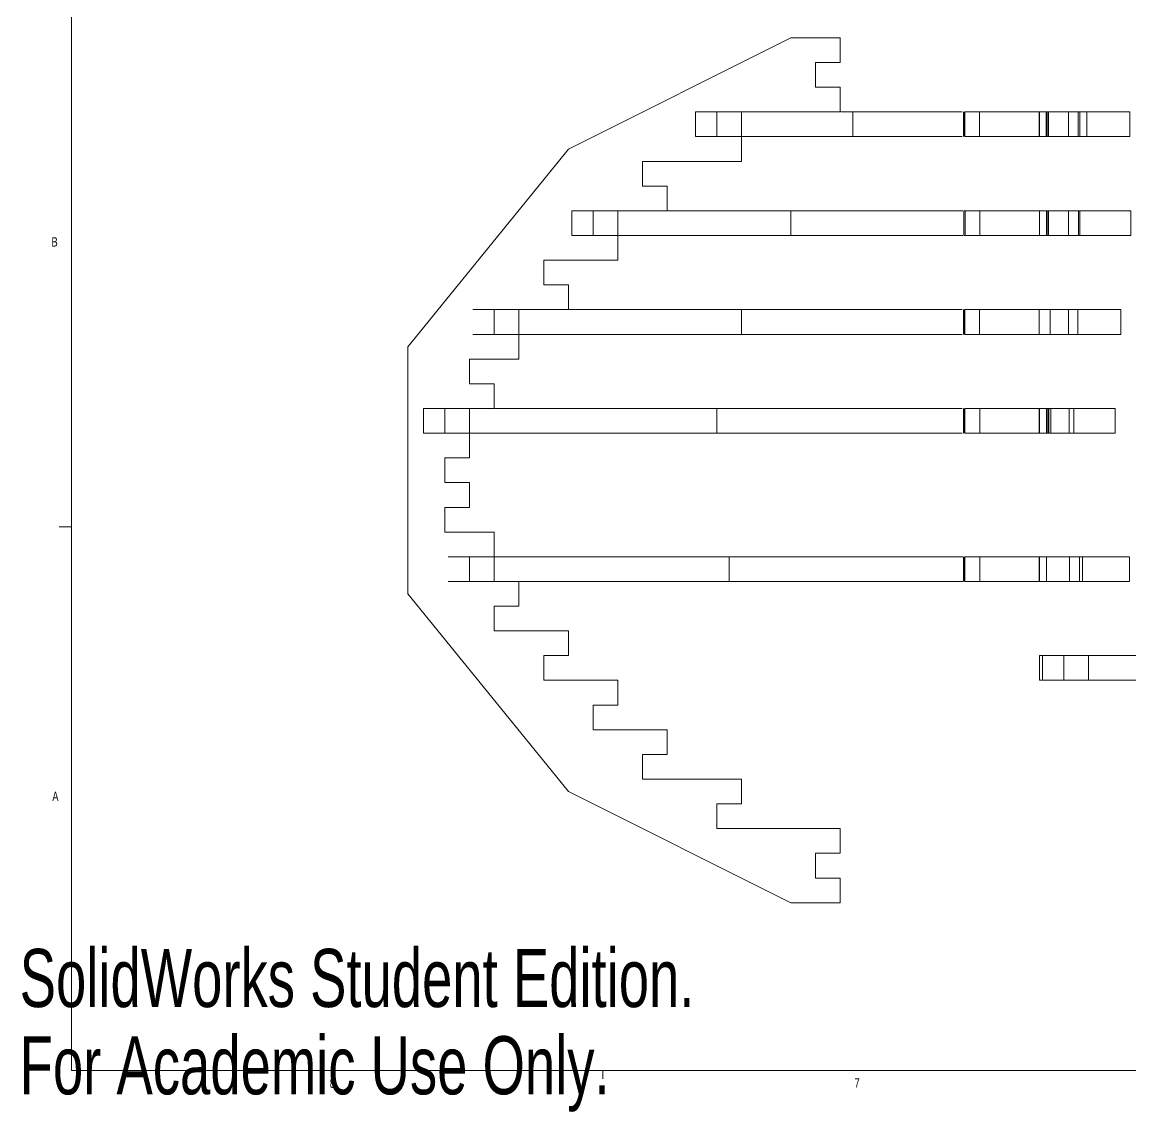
# Model space of a CAD drawing. Header units: inches. Extents: x 0 to 44.3, y 0 to 33.7.
# Drawn here: x 0.03 to 11.24, y -0.01 to 11.02 of the extents above; entities that cross this region are included whole.
import ezdxf

# ---------------------------------------------------------------- set-up
doc = ezdxf.new("R2010")
doc.units = ezdxf.units.IN
doc.header["$MEASUREMENT"] = 0
doc.styles.add('SLDTEXTSTYLE0', font='TXT', dxfattribs={"width": 0.75})
doc.styles.add('SLDTEXTSTYLE4', font='TXT', dxfattribs={"width": 0.7})

msp = doc.modelspace()

# ---------------------------------------------------------------- linework, layer by layer
at = {"color": 7, "linetype": 'Continuous', "lineweight": 0}
for p, q in [((0.523, 33.411), (0.523, 0.411)), ((0.523, 5.911), (0.398, 5.911)), ((43.523, 0.411), (0.523, 0.411)), ((5.898, 0.411), (5.898, 0.326))]:
    msp.add_line(p, q, dxfattribs=at)
at = {"color": 7, "linetype": 'Continuous', "lineweight": 15}
for p, q in [((7.8, 10.858), (5.55, 9.733)), ((8.3, 10.858), (7.8, 10.858)), ((8.3, 10.608), (8.3, 10.858)), ((8.05, 10.608), (8.3, 10.608)), ((8.05, 10.358), (8.05, 10.608)), ((8.3, 10.358), (8.05, 10.358)), ((8.3, 10.108), (8.3, 10.358)), ((6.834, 10.108), (6.834, 9.858)), ((7.05, 10.108), (7.05, 9.858)), ((7.05, 10.108), (8.3, 10.108)), ((7.3, 10.108), (7.3, 9.858)), ((8.306, 10.108), (8.425, 10.108)), ((8.425, 10.108), (8.425, 9.858)), ((9.546, 10.108), (9.546, 9.858)), ((9.549, 10.108), (9.549, 9.858)), ((9.559, 10.108), (9.559, 9.858)), ((9.559, 10.108), (9.559, 9.858)), ((9.709, 10.108), (9.709, 9.858)), ((10.311, 10.108), (10.311, 9.858)), ((10.311, 10.108), (10.311, 9.858)), ((10.311, 10.108), (10.311, 10.108)), ((10.311, 10.108), (10.315, 10.108)), ((10.315, 10.108), (10.315, 9.858)), ((10.315, 10.108), (10.383, 10.108)), ((10.383, 10.108), (10.383, 9.858)), ((10.391, 10.108), (10.391, 9.858)), ((10.405, 10.108), (10.405, 9.858)), ((10.608, 10.108), (10.608, 9.858)), ((10.608, 10.108), (10.707, 10.108)), ((10.707, 10.108), (10.707, 9.858)), ((10.721, 10.108), (10.721, 9.858)), ((10.793, 10.108), (10.793, 9.858)), ((11.229, 9.858), (11.229, 10.108)), ((11.229, 10.108), (11.229, 9.858)), ((7.3, 9.858), (7.05, 9.858)), ((7.3, 9.608), (7.3, 9.858)), ((10.311, 9.858), (10.311, 9.858)), ((10.311, 9.858), (10.315, 9.858)), ((10.315, 9.858), (10.383, 9.858)), ((10.608, 9.858), (10.707, 9.858)), ((5.55, 9.733), (3.925, 7.733)), ((6.3, 9.608), (7.3, 9.608)), ((6.3, 9.358), (6.3, 9.608)), ((6.55, 9.358), (6.3, 9.358)), ((6.55, 9.108), (6.55, 9.358)), ((5.584, 9.108), (5.584, 8.858)), ((5.8, 9.108), (5.8, 8.858)), ((5.8, 9.108), (6.55, 9.108)), ((6.05, 9.108), (6.05, 8.858)), ((7.8, 9.108), (7.8, 8.858)), ((9.548, 9.108), (9.548, 8.858)), ((9.549, 9.108), (9.549, 8.858)), ((9.55, 9.108), (9.55, 8.858)), ((9.563, 9.108), (9.563, 8.858)), ((9.711, 9.108), (9.711, 8.858)), ((10.313, 9.108), (10.313, 8.858)), ((10.313, 9.108), (10.313, 8.858)), ((10.313, 9.108), (10.313, 9.108)), ((10.313, 9.108), (10.316, 9.108)), ((10.316, 9.108), (10.316, 8.858)), ((10.316, 9.108), (10.385, 9.108)), ((10.385, 9.108), (10.385, 8.858)), ((10.393, 9.108), (10.393, 8.858)), ((10.406, 9.108), (10.406, 8.858)), ((10.406, 9.108), (10.407, 9.108)), ((10.407, 9.108), (10.407, 8.858)), ((10.607, 9.108), (10.607, 8.858)), ((10.607, 9.108), (10.709, 9.108)), ((10.709, 9.108), (10.709, 8.858)), ((10.721, 9.108), (10.721, 8.858)), ((11.237, 9.108), (11.237, 8.858)), ((6.05, 8.858), (5.8, 8.858)), ((6.05, 8.608), (6.05, 8.858)), ((10.313, 8.858), (10.313, 8.858)), ((10.313, 8.858), (10.316, 8.858)), ((10.316, 8.858), (10.385, 8.858)), ((10.406, 8.858), (10.407, 8.858)), ((10.607, 8.858), (10.709, 8.858)), ((5.3, 8.608), (6.05, 8.608)), ((5.3, 8.358), (5.3, 8.608)), ((5.55, 8.358), (5.3, 8.358)), ((5.55, 8.108), (5.55, 8.358)), ((4.8, 8.108), (4.8, 7.858)), ((4.8, 8.108), (5.55, 8.108)), ((5.05, 8.108), (5.05, 7.858)), ((7.3, 8.108), (7.3, 7.858)), ((9.546, 8.108), (9.546, 7.858)), ((9.546, 8.108), (9.546, 7.858)), ((9.55, 8.108), (9.55, 7.858)), ((9.551, 8.108), (9.551, 7.858)), ((9.551, 8.108), (9.551, 7.858)), ((9.559, 8.108), (9.559, 7.858)), ((9.559, 8.108), (9.559, 7.858)), ((9.709, 8.108), (9.709, 7.858)), ((10.311, 8.108), (10.311, 7.858)), ((10.311, 8.108), (10.421, 8.108)), ((10.421, 8.108), (10.421, 7.858)), ((10.607, 8.108), (10.607, 7.858)), ((10.607, 8.108), (10.702, 8.108)), ((10.702, 8.108), (10.702, 7.858)), ((11.138, 7.858), (11.138, 8.108)), ((5.05, 7.858), (4.8, 7.858)), ((5.05, 7.608), (5.05, 7.858)), ((10.311, 7.858), (10.421, 7.858)), ((10.607, 7.858), (10.702, 7.858)), ((3.925, 7.733), (3.925, 5.233)), ((4.55, 7.358), (4.55, 7.608)), ((4.55, 7.608), (5.05, 7.608)), ((4.8, 7.358), (4.55, 7.358)), ((4.8, 7.108), (4.8, 7.358)), ((4.083, 7.108), (4.083, 6.858)), ((4.3, 7.108), (4.3, 6.858)), ((4.3, 7.108), (4.8, 7.108)), ((4.55, 7.108), (4.55, 6.858)), ((7.051, 7.108), (7.051, 6.858)), ((9.546, 7.108), (9.546, 6.858)), ((9.55, 7.108), (9.55, 6.858)), ((9.559, 7.108), (9.559, 6.858)), ((9.56, 7.108), (9.56, 6.858)), ((9.71, 7.108), (9.71, 6.858)), ((10.312, 7.108), (10.312, 6.858)), ((10.312, 7.108), (10.312, 6.858)), ((10.312, 7.108), (10.312, 7.108)), ((10.312, 7.108), (10.316, 7.108)), ((10.316, 7.108), (10.316, 6.858)), ((10.316, 7.108), (10.384, 7.108)), ((10.384, 7.108), (10.384, 6.858)), ((10.392, 7.108), (10.392, 6.858)), ((10.406, 7.108), (10.406, 6.858)), ((10.41, 7.108), (10.41, 6.858)), ((10.41, 7.108), (10.429, 7.108)), ((10.429, 7.108), (10.429, 6.858)), ((10.616, 7.108), (10.616, 6.858)), ((10.616, 7.108), (10.662, 7.108)), ((10.662, 7.108), (10.662, 6.858)), ((11.08, 6.858), (11.08, 7.108)), ((4.55, 6.858), (4.3, 6.858)), ((4.55, 6.608), (4.55, 6.858)), ((10.312, 6.858), (10.312, 6.858)), ((10.312, 6.858), (10.316, 6.858)), ((10.316, 6.858), (10.384, 6.858)), ((10.41, 6.858), (10.429, 6.858)), ((10.616, 6.858), (10.662, 6.858)), ((4.3, 6.608), (4.55, 6.608)), ((4.3, 6.358), (4.3, 6.608)), ((4.55, 6.358), (4.3, 6.358)), ((4.55, 6.108), (4.55, 6.358)), ((4.3, 6.108), (4.55, 6.108)), ((4.3, 5.858), (4.3, 6.108)), ((4.8, 5.858), (4.3, 5.858)), ((4.8, 5.608), (4.8, 5.858)), ((4.55, 5.608), (4.55, 5.358)), ((4.55, 5.608), (4.8, 5.608)), ((4.8, 5.608), (4.8, 5.358)), ((7.175, 5.608), (7.175, 5.358)), ((9.547, 5.608), (9.547, 5.358)), ((9.55, 5.608), (9.55, 5.358)), ((9.55, 5.608), (9.55, 5.358)), ((9.553, 5.608), (9.553, 5.358)), ((9.554, 5.608), (9.554, 5.358)), ((9.559, 5.608), (9.559, 5.358)), ((9.56, 5.608), (9.56, 5.358)), ((9.56, 5.608), (9.56, 5.358)), ((9.71, 5.608), (9.71, 5.358)), ((10.312, 5.608), (10.312, 5.358)), ((10.312, 5.608), (10.312, 5.358)), ((10.312, 5.608), (10.312, 5.608)), ((10.312, 5.608), (10.316, 5.608)), ((10.316, 5.608), (10.316, 5.358)), ((10.316, 5.608), (10.384, 5.608)), ((10.384, 5.608), (10.384, 5.358)), ((10.618, 5.608), (10.618, 5.358)), ((10.618, 5.608), (10.719, 5.608)), ((10.719, 5.608), (10.719, 5.358)), ((10.751, 5.608), (10.751, 5.358)), ((11.224, 5.358), (11.224, 5.608)), ((5.05, 5.358), (4.55, 5.358)), ((5.05, 5.108), (5.05, 5.358)), ((10.312, 5.358), (10.312, 5.358)), ((10.312, 5.358), (10.316, 5.358)), ((10.316, 5.358), (10.384, 5.358)), ((10.618, 5.358), (10.719, 5.358)), ((3.925, 5.233), (5.55, 3.233)), ((4.8, 5.108), (5.05, 5.108)), ((4.8, 4.858), (4.8, 5.108)), ((5.55, 4.858), (4.8, 4.858)), ((5.55, 4.608), (5.55, 4.858)), ((5.3, 4.608), (5.55, 4.608)), ((5.3, 4.358), (5.3, 4.608)), ((10.313, 4.608), (10.313, 4.358)), ((10.313, 4.608), (10.337, 4.608)), ((10.344, 4.608), (10.344, 4.358)), ((10.56, 4.608), (10.56, 4.358)), ((10.81, 4.608), (10.81, 4.358)), ((6.05, 4.358), (5.3, 4.358)), ((6.05, 4.108), (6.05, 4.358)), ((10.313, 4.358), (10.337, 4.358)), ((5.8, 4.108), (6.05, 4.108)), ((5.8, 3.858), (5.8, 4.108)), ((6.55, 3.858), (5.8, 3.858)), ((6.55, 3.608), (6.55, 3.858)), ((6.3, 3.608), (6.55, 3.608)), ((6.3, 3.358), (6.3, 3.608)), ((7.3, 3.358), (6.3, 3.358)), ((7.3, 3.108), (7.3, 3.358)), ((5.55, 3.233), (7.8, 2.108)), ((7.05, 3.108), (7.3, 3.108)), ((7.05, 2.858), (7.05, 3.108)), ((8.3, 2.858), (7.05, 2.858)), ((8.3, 2.608), (8.3, 2.858)), ((8.05, 2.608), (8.3, 2.608)), ((8.05, 2.358), (8.05, 2.608)), ((8.3, 2.358), (8.05, 2.358)), ((8.3, 2.108), (8.3, 2.358)), ((7.8, 2.108), (8.3, 2.108))]:
    msp.add_line(p, q, dxfattribs=at)
for points, knots in [([(6.834, 10.108), (6.847, 10.108), (6.875, 10.108), (6.931, 10.108), (6.991, 10.108), (7.03, 10.108), (7.05, 10.108)], [0, 0, 0, 0, 0.275587, 0.551481, 0.772064, 1, 1, 1, 1]), ([(7.05, 10.108), (7.075, 10.108), (7.124, 10.108), (7.19, 10.108), (7.239, 10.108), (7.257, 10.108), (7.263, 10.108)], [0, 0, 0, 0, 0.286767, 0.563683, 0.837477, 1, 1, 1, 1]), ([(8.425, 10.108), (8.49, 10.108), (8.619, 10.108), (8.804, 10.108), (8.975, 10.108), (9.13, 10.108), (9.264, 10.108), (9.376, 10.108), (9.462, 10.108), (9.516, 10.108), (9.529, 10.108), (9.533, 10.108)], [0, 0, 0, 0, 0.122305, 0.241342, 0.358413, 0.474439, 0.59009, 0.703859, 0.818387, 0.934435, 1, 1, 1, 1]), ([(9.559, 10.108), (9.566, 10.108), (9.581, 10.108), (9.628, 10.108), (9.678, 10.108), (9.709, 10.108)], [0, 0, 0, 0, 0.274065, 0.551746, 1, 1, 1, 1]), ([(9.559, 10.108), (9.559, 10.108), (9.559, 10.108), (9.559, 10.108), (9.559, 10.108), (9.559, 10.108)], [0, 0, 0, 0, 0.275071, 0.566677, 1, 1, 1, 1]), ([(9.709, 10.108), (9.74, 10.108), (9.799, 10.108), (9.908, 10.108), (10.031, 10.108), (10.168, 10.108), (10.263, 10.108), (10.311, 10.108)], [0, 0, 0, 0, 0.193884, 0.382087, 0.567153, 0.783468, 1, 1, 1, 1]), ([(10.383, 10.108), (10.385, 10.108), (10.387, 10.108), (10.39, 10.108), (10.391, 10.108)], [0, 0, 0, 0, 0.570721, 1, 1, 1, 1]), ([(10.391, 10.108), (10.394, 10.108), (10.398, 10.108), (10.403, 10.108), (10.405, 10.108)], [0, 0, 0, 0, 0.560714, 1, 1, 1, 1]), ([(10.405, 10.108), (10.427, 10.108), (10.47, 10.108), (10.532, 10.108), (10.58, 10.108), (10.6, 10.108), (10.608, 10.108)], [0, 0, 0, 0, 0.307713, 0.61701, 0.858203, 1, 1, 1, 1]), ([(10.707, 10.108), (10.71, 10.108), (10.714, 10.108), (10.719, 10.108), (10.721, 10.108)], [0, 0, 0, 0, 0.560483, 1, 1, 1, 1]), ([(10.721, 10.108), (10.733, 10.108), (10.756, 10.108), (10.78, 10.108), (10.793, 10.108)], [0, 0, 0, 0, 0.473221, 1, 1, 1, 1]), ([(10.793, 10.108), (10.836, 10.108), (10.922, 10.108), (11.035, 10.108), (11.121, 10.108), (11.18, 10.108), (11.218, 10.108), (11.225, 10.108), (11.229, 10.108)], [0, 0, 0, 0, 0.184474, 0.366813, 0.5499925, 0.6961243, 0.845488, 1, 1, 1, 1]), ([(6.834, 9.858), (6.847, 9.858), (6.875, 9.858), (6.931, 9.858), (6.991, 9.858), (7.03, 9.858), (7.05, 9.858)], [0, 0, 0, 0, 0.275587, 0.551481, 0.772064, 1, 1, 1, 1]), ([(7.05, 9.858), (7.075, 9.858), (7.124, 9.858), (7.19, 9.858), (7.239, 9.858), (7.257, 9.858), (7.263, 9.858)], [0, 0, 0, 0, 0.286767, 0.5636828, 0.8374775, 1, 1, 1, 1]), ([(7.3, 9.858), (7.303, 9.858), (7.31, 9.858), (7.366, 9.858), (7.451, 9.858), (7.564, 9.858), (7.702, 9.858), (7.86, 9.858), (8.035, 9.858), (8.226, 9.858), (8.358, 9.858), (8.425, 9.858)], [0, 0, 0, 0, 0.115805, 0.228448, 0.339243, 0.449106, 0.558701, 0.666642, 0.775522, 0.886223, 1, 1, 1, 1]), ([(8.425, 9.858), (8.49, 9.858), (8.619, 9.858), (8.804, 9.858), (8.975, 9.858), (9.13, 9.858), (9.264, 9.858), (9.376, 9.858), (9.462, 9.858), (9.516, 9.858), (9.529, 9.858), (9.533, 9.858)], [0, 0, 0, 0, 0.122305, 0.241342, 0.358413, 0.474439, 0.59009, 0.703859, 0.818387, 0.934435, 1, 1, 1, 1]), ([(9.559, 9.858), (9.566, 9.858), (9.581, 9.858), (9.628, 9.858), (9.678, 9.858), (9.709, 9.858)], [0, 0, 0, 0, 0.274065, 0.551746, 1, 1, 1, 1]), ([(9.559, 9.858), (9.559, 9.858), (9.559, 9.858), (9.559, 9.858), (9.559, 9.858), (9.559, 9.858)], [0, 0, 0, 0, 0.275071, 0.566677, 1, 1, 1, 1]), ([(9.709, 9.858), (9.74, 9.858), (9.799, 9.858), (9.908, 9.858), (10.031, 9.858), (10.168, 9.858), (10.263, 9.858), (10.311, 9.858)], [0, 0, 0, 0, 0.1938844, 0.3820865, 0.5671534, 0.7834681, 1, 1, 1, 1]), ([(10.383, 9.858), (10.385, 9.858), (10.387, 9.858), (10.39, 9.858), (10.391, 9.858)], [0, 0, 0, 0, 0.570721, 1, 1, 1, 1]), ([(10.391, 9.858), (10.394, 9.858), (10.398, 9.858), (10.403, 9.858), (10.405, 9.858)], [0, 0, 0, 0, 0.5607144, 1, 1, 1, 1]), ([(10.405, 9.858), (10.427, 9.858), (10.47, 9.858), (10.532, 9.858), (10.58, 9.858), (10.6, 9.858), (10.608, 9.858)], [0, 0, 0, 0, 0.307713, 0.61701, 0.858203, 1, 1, 1, 1]), ([(10.707, 9.858), (10.71, 9.858), (10.714, 9.858), (10.719, 9.858), (10.721, 9.858)], [0, 0, 0, 0, 0.560483, 1, 1, 1, 1]), ([(10.721, 9.858), (10.733, 9.858), (10.756, 9.858), (10.78, 9.858), (10.793, 9.858)], [0, 0, 0, 0, 0.473221, 1, 1, 1, 1]), ([(10.793, 9.858), (10.836, 9.858), (10.922, 9.858), (11.035, 9.858), (11.121, 9.858), (11.18, 9.858), (11.218, 9.858), (11.225, 9.858), (11.229, 9.858)], [0, 0, 0, 0, 0.184474, 0.366813, 0.549993, 0.696124, 0.845488, 1, 1, 1, 1]), ([(5.584, 9.108), (5.597, 9.108), (5.625, 9.108), (5.681, 9.108), (5.741, 9.108), (5.78, 9.108), (5.8, 9.108)], [0, 0, 0, 0, 0.2755824, 0.5514752, 0.7720594, 1, 1, 1, 1]), ([(5.8, 9.108), (5.825, 9.108), (5.874, 9.108), (5.94, 9.108), (5.989, 9.108), (6.007, 9.108), (6.013, 9.108)], [0, 0, 0, 0, 0.286774, 0.563695, 0.837493, 1, 1, 1, 1]), ([(6.556, 9.108), (6.597, 9.108), (6.694, 9.108), (6.872, 9.108), (7.083, 9.108), (7.31, 9.108), (7.551, 9.108), (7.716, 9.108), (7.8, 9.108)], [0, 0, 0, 0, 0.12576, 0.296724, 0.46869, 0.642459, 0.819094, 1, 1, 1, 1]), ([(7.8, 9.108), (7.886, 9.108), (8.057, 9.108), (8.306, 9.108), (8.54, 9.108), (8.756, 9.108), (8.952, 9.108), (9.122, 9.108), (9.265, 9.108), (9.381, 9.108), (9.468, 9.108), (9.523, 9.108), (9.535, 9.108), (9.539, 9.108)], [0, 0, 0, 0, 0.099886, 0.197356, 0.293231, 0.388128, 0.482506, 0.576726, 0.665719, 0.755163, 0.845432, 0.937022, 1, 1, 1, 1]), ([(9.55, 9.108), (9.551, 9.108), (9.552, 9.108), (9.56, 9.108), (9.563, 9.108)], [0, 0, 0, 0, 0.566259, 1, 1, 1, 1]), ([(9.563, 9.108), (9.571, 9.108), (9.586, 9.108), (9.631, 9.108), (9.681, 9.108), (9.711, 9.108)], [0, 0, 0, 0, 0.27413, 0.551848, 1, 1, 1, 1]), ([(9.711, 9.108), (9.741, 9.108), (9.801, 9.108), (9.91, 9.108), (10.033, 9.108), (10.17, 9.108), (10.265, 9.108), (10.313, 9.108)], [0, 0, 0, 0, 0.193885, 0.382085, 0.567151, 0.783465, 1, 1, 1, 1]), ([(10.385, 9.108), (10.386, 9.108), (10.389, 9.108), (10.392, 9.108), (10.393, 9.108)], [0, 0, 0, 0, 0.570553, 1, 1, 1, 1]), ([(10.393, 9.108), (10.395, 9.108), (10.4, 9.108), (10.404, 9.108), (10.406, 9.108)], [0, 0, 0, 0, 0.560921, 1, 1, 1, 1]), ([(10.407, 9.108), (10.429, 9.108), (10.471, 9.108), (10.531, 9.108), (10.577, 9.108), (10.598, 9.108), (10.607, 9.108)], [0, 0, 0, 0, 0.2998779, 0.5992574, 0.8383931, 1, 1, 1, 1]), ([(10.709, 9.108), (10.711, 9.108), (10.715, 9.108), (10.719, 9.108), (10.721, 9.108)], [0, 0, 0, 0, 0.492462, 1, 1, 1, 1]), ([(10.721, 9.108), (10.769, 9.108), (10.863, 9.108), (10.993, 9.108), (11.094, 9.108), (11.167, 9.108), (11.217, 9.108), (11.23, 9.108), (11.237, 9.108)], [0, 0, 0, 0, 0.18596, 0.368389, 0.551136, 0.696823, 0.845749, 1, 1, 1, 1]), ([(5.584, 8.858), (5.597, 8.858), (5.625, 8.858), (5.681, 8.858), (5.741, 8.858), (5.78, 8.858), (5.8, 8.858)], [0, 0, 0, 0, 0.275582, 0.551475, 0.772059, 1, 1, 1, 1]), ([(5.8, 8.858), (5.825, 8.858), (5.874, 8.858), (5.94, 8.858), (5.989, 8.858), (6.007, 8.858), (6.013, 8.858)], [0, 0, 0, 0, 0.286774, 0.563695, 0.837493, 1, 1, 1, 1]), ([(6.05, 8.858), (6.054, 8.858), (6.061, 8.858), (6.122, 8.858), (6.215, 8.858), (6.341, 8.858), (6.497, 8.858), (6.675, 8.858), (6.872, 8.858), (7.083, 8.858), (7.31, 8.858), (7.551, 8.858), (7.716, 8.858), (7.8, 8.858)], [0, 0, 0, 0, 0.096767, 0.191162, 0.284011, 0.375927, 0.467367, 0.558688, 0.64499, 0.731798, 0.819515, 0.90868, 1, 1, 1, 1]), ([(7.8, 8.858), (7.886, 8.858), (8.057, 8.858), (8.306, 8.858), (8.54, 8.858), (8.756, 8.858), (8.952, 8.858), (9.122, 8.858), (9.265, 8.858), (9.381, 8.858), (9.468, 8.858), (9.523, 8.858), (9.535, 8.858), (9.539, 8.858)], [0, 0, 0, 0, 0.099886, 0.197356, 0.293231, 0.388128, 0.482506, 0.576726, 0.665719, 0.755163, 0.845432, 0.937022, 1, 1, 1, 1]), ([(9.55, 8.858), (9.551, 8.858), (9.552, 8.858), (9.56, 8.858), (9.563, 8.858)], [0, 0, 0, 0, 0.566259, 1, 1, 1, 1]), ([(9.563, 8.858), (9.571, 8.858), (9.586, 8.858), (9.631, 8.858), (9.681, 8.858), (9.711, 8.858)], [0, 0, 0, 0, 0.27413, 0.551848, 1, 1, 1, 1]), ([(9.711, 8.858), (9.741, 8.858), (9.801, 8.858), (9.91, 8.858), (10.033, 8.858), (10.17, 8.858), (10.265, 8.858), (10.313, 8.858)], [0, 0, 0, 0, 0.193885, 0.382085, 0.567151, 0.783465, 1, 1, 1, 1]), ([(10.385, 8.858), (10.386, 8.858), (10.389, 8.858), (10.392, 8.858), (10.393, 8.858)], [0, 0, 0, 0, 0.5705527, 1, 1, 1, 1]), ([(10.393, 8.858), (10.395, 8.858), (10.4, 8.858), (10.404, 8.858), (10.406, 8.858)], [0, 0, 0, 0, 0.560921, 1, 1, 1, 1]), ([(10.407, 8.858), (10.429, 8.858), (10.471, 8.858), (10.531, 8.858), (10.577, 8.858), (10.598, 8.858), (10.607, 8.858)], [0, 0, 0, 0, 0.299878, 0.599257, 0.838393, 1, 1, 1, 1]), ([(10.709, 8.858), (10.711, 8.858), (10.715, 8.858), (10.719, 8.858), (10.721, 8.858)], [0, 0, 0, 0, 0.492462, 1, 1, 1, 1]), ([(10.721, 8.858), (10.769, 8.858), (10.863, 8.858), (10.993, 8.858), (11.094, 8.858), (11.167, 8.858), (11.217, 8.858), (11.23, 8.858), (11.237, 8.858)], [0, 0, 0, 0, 0.18596, 0.368389, 0.551136, 0.696823, 0.845749, 1, 1, 1, 1]), ([(4.584, 8.108), (4.597, 8.108), (4.625, 8.108), (4.681, 8.108), (4.741, 8.108), (4.78, 8.108), (4.8, 8.108)], [0, 0, 0, 0, 0.275587, 0.551482, 0.772065, 1, 1, 1, 1]), ([(4.8, 8.108), (4.825, 8.108), (4.874, 8.108), (4.94, 8.108), (4.989, 8.108), (5.007, 8.108), (5.013, 8.108)], [0, 0, 0, 0, 0.286763, 0.563674, 0.837464, 1, 1, 1, 1]), ([(5.556, 8.108), (5.591, 8.108), (5.682, 8.108), (5.867, 8.108), (6.106, 8.108), (6.378, 8.108), (6.67, 8.108), (6.98, 8.108), (7.192, 8.108), (7.3, 8.108)], [0, 0, 0, 0, 0.082208, 0.2205, 0.372937, 0.526268, 0.681206, 0.838699, 1, 1, 1, 1]), ([(7.3, 8.108), (7.41, 8.108), (7.627, 8.108), (7.943, 8.108), (8.241, 8.108), (8.517, 8.108), (8.767, 8.108), (8.985, 8.108), (9.17, 8.108), (9.32, 8.108), (9.434, 8.108), (9.508, 8.108), (9.526, 8.108), (9.533, 8.108)], [0, 0, 0, 0, 0.09988, 0.197365, 0.293258, 0.388168, 0.482547, 0.576749, 0.665701, 0.755069, 0.84521, 0.936593, 1, 1, 1, 1]), ([(9.559, 8.108), (9.567, 8.108), (9.582, 8.108), (9.628, 8.108), (9.678, 8.108), (9.709, 8.108)], [0, 0, 0, 0, 0.27406, 0.551745, 1, 1, 1, 1]), ([(9.559, 8.108), (9.559, 8.108), (9.559, 8.108), (9.559, 8.108), (9.559, 8.108), (9.559, 8.108)], [0, 0, 0, 0, 0.2703764, 0.5627832, 1, 1, 1, 1]), ([(9.709, 8.108), (9.74, 8.108), (9.8, 8.108), (9.909, 8.108), (10.032, 8.108), (10.168, 8.108), (10.264, 8.108), (10.311, 8.108)], [0, 0, 0, 0, 0.193884, 0.382085, 0.567152, 0.783466, 1, 1, 1, 1]), ([(10.421, 8.108), (10.442, 8.108), (10.485, 8.108), (10.544, 8.108), (10.586, 8.108), (10.602, 8.108), (10.607, 8.108)], [0, 0, 0, 0, 0.323404, 0.646269, 0.904166, 1, 1, 1, 1]), ([(10.701, 8.108), (10.751, 8.108), (10.85, 8.108), (10.975, 8.108), (11.063, 8.108), (11.115, 8.108), (11.138, 8.108), (11.135, 8.108), (11.134, 8.108)], [0, 0, 0, 0, 0.208057, 0.410189, 0.611958, 0.77268, 0.936959, 1, 1, 1, 1]), ([(4.584, 7.858), (4.597, 7.858), (4.625, 7.858), (4.681, 7.858), (4.741, 7.858), (4.78, 7.858), (4.8, 7.858)], [0, 0, 0, 0, 0.275587, 0.551482, 0.772065, 1, 1, 1, 1]), ([(4.8, 7.858), (4.825, 7.858), (4.874, 7.858), (4.94, 7.858), (4.989, 7.858), (5.007, 7.858), (5.013, 7.858)], [0, 0, 0, 0, 0.286763, 0.563674, 0.837464, 1, 1, 1, 1]), ([(5.05, 7.858), (5.053, 7.858), (5.061, 7.858), (5.118, 7.858), (5.208, 7.858), (5.329, 7.858), (5.48, 7.858), (5.657, 7.858), (5.866, 7.858), (6.106, 7.858), (6.378, 7.858), (6.67, 7.858), (6.98, 7.858), (7.192, 7.858), (7.3, 7.858)], [0, 0, 0, 0, 0.083121, 0.164402, 0.244393, 0.323526, 0.40213, 0.480464, 0.558747, 0.645038, 0.731834, 0.81954, 0.908692, 1, 1, 1, 1]), ([(7.3, 7.858), (7.41, 7.858), (7.627, 7.858), (7.943, 7.858), (8.241, 7.858), (8.517, 7.858), (8.767, 7.858), (8.985, 7.858), (9.17, 7.858), (9.32, 7.858), (9.434, 7.858), (9.508, 7.858), (9.526, 7.858), (9.533, 7.858)], [0, 0, 0, 0, 0.09988, 0.197365, 0.293258, 0.388168, 0.482547, 0.576749, 0.665701, 0.755069, 0.84521, 0.936593, 1, 1, 1, 1]), ([(9.559, 7.858), (9.567, 7.858), (9.582, 7.858), (9.628, 7.858), (9.678, 7.858), (9.709, 7.858)], [0, 0, 0, 0, 0.27406, 0.551745, 1, 1, 1, 1]), ([(9.559, 7.858), (9.559, 7.858), (9.559, 7.858), (9.559, 7.858), (9.559, 7.858), (9.559, 7.858)], [0, 0, 0, 0, 0.270376, 0.562783, 1, 1, 1, 1]), ([(9.709, 7.858), (9.74, 7.858), (9.8, 7.858), (9.909, 7.858), (10.032, 7.858), (10.168, 7.858), (10.264, 7.858), (10.311, 7.858)], [0, 0, 0, 0, 0.193884, 0.382085, 0.567152, 0.783466, 1, 1, 1, 1]), ([(10.421, 7.858), (10.442, 7.858), (10.485, 7.858), (10.544, 7.858), (10.586, 7.858), (10.602, 7.858), (10.607, 7.858)], [0, 0, 0, 0, 0.323404, 0.646269, 0.904166, 1, 1, 1, 1]), ([(10.701, 7.858), (10.751, 7.858), (10.85, 7.858), (10.975, 7.858), (11.063, 7.858), (11.115, 7.858), (11.138, 7.858), (11.135, 7.858), (11.134, 7.858)], [0, 0, 0, 0, 0.2080572, 0.4101887, 0.6119581, 0.7726798, 0.9369592, 1, 1, 1, 1]), ([(4.083, 7.108), (4.097, 7.108), (4.125, 7.108), (4.181, 7.108), (4.241, 7.108), (4.28, 7.108), (4.3, 7.108)], [0, 0, 0, 0, 0.2754645, 0.5511998, 0.7717802, 1, 1, 1, 1]), ([(4.3, 7.108), (4.325, 7.108), (4.374, 7.108), (4.44, 7.108), (4.489, 7.108), (4.507, 7.108), (4.513, 7.108)], [0, 0, 0, 0, 0.286579, 0.563246, 0.836783, 1, 1, 1, 1]), ([(4.806, 7.108), (4.826, 7.108), (4.888, 7.108), (5.029, 7.108), (5.225, 7.108), (5.444, 7.108), (5.678, 7.108), (5.924, 7.108), (6.187, 7.108), (6.464, 7.108), (6.754, 7.108), (6.951, 7.108), (7.051, 7.108)], [0, 0, 0, 0, 0.049719, 0.160121, 0.270144, 0.380093, 0.481076, 0.582496, 0.684658, 0.787948, 0.892857, 1, 1, 1, 1]), ([(7.051, 7.108), (7.157, 7.108), (7.367, 7.108), (7.674, 7.108), (7.966, 7.108), (8.242, 7.108), (8.498, 7.108), (8.732, 7.108), (8.949, 7.108), (9.143, 7.108), (9.308, 7.108), (9.433, 7.108), (9.511, 7.108), (9.527, 7.108), (9.533, 7.108)], [0, 0, 0, 0, 0.086203, 0.170529, 0.253525, 0.335626, 0.417164, 0.498404, 0.579561, 0.668975, 0.758838, 0.849526, 0.941533, 1, 1, 1, 1]), ([(9.559, 7.108), (9.559, 7.108), (9.559, 7.108), (9.56, 7.108), (9.56, 7.108), (9.56, 7.108)], [0, 0, 0, 0, 0.271196, 0.563798, 1, 1, 1, 1]), ([(9.56, 7.108), (9.567, 7.108), (9.582, 7.108), (9.629, 7.108), (9.679, 7.108), (9.71, 7.108)], [0, 0, 0, 0, 0.274064, 0.551747, 1, 1, 1, 1]), ([(9.71, 7.108), (9.741, 7.108), (9.801, 7.108), (9.91, 7.108), (10.032, 7.108), (10.169, 7.108), (10.265, 7.108), (10.312, 7.108)], [0, 0, 0, 0, 0.193884, 0.382086, 0.567153, 0.783468, 1, 1, 1, 1]), ([(10.384, 7.108), (10.386, 7.108), (10.389, 7.108), (10.391, 7.108), (10.392, 7.108)], [0, 0, 0, 0, 0.570346, 1, 1, 1, 1]), ([(10.392, 7.108), (10.395, 7.108), (10.399, 7.108), (10.404, 7.108), (10.406, 7.108)], [0, 0, 0, 0, 0.560686, 1, 1, 1, 1]), ([(10.406, 7.108), (10.407, 7.108), (10.408, 7.108), (10.409, 7.108), (10.41, 7.108)], [0, 0, 0, 0, 0.548834, 1, 1, 1, 1]), ([(10.429, 7.108), (10.451, 7.108), (10.493, 7.108), (10.553, 7.108), (10.594, 7.108), (10.612, 7.108), (10.616, 7.108)], [0, 0, 0, 0, 0.321141, 0.641744, 0.897835, 1, 1, 1, 1]), ([(10.662, 7.108), (10.711, 7.108), (10.809, 7.108), (10.93, 7.108), (11.015, 7.108), (11.062, 7.108), (11.082, 7.108), (11.078, 7.108), (11.078, 7.108)], [0, 0, 0, 0, 0.211389, 0.41732, 0.623563, 0.788318, 0.957061, 1, 1, 1, 1]), ([(4.083, 6.858), (4.097, 6.858), (4.125, 6.858), (4.181, 6.858), (4.241, 6.858), (4.28, 6.858), (4.3, 6.858)], [0, 0, 0, 0, 0.275465, 0.5512, 0.77178, 1, 1, 1, 1]), ([(4.3, 6.858), (4.325, 6.858), (4.374, 6.858), (4.44, 6.858), (4.489, 6.858), (4.507, 6.858), (4.513, 6.858)], [0, 0, 0, 0, 0.286579, 0.563246, 0.836783, 1, 1, 1, 1]), ([(4.55, 6.858), (4.554, 6.858), (4.562, 6.858), (4.626, 6.858), (4.725, 6.858), (4.861, 6.858), (5.028, 6.858), (5.226, 6.858), (5.444, 6.858), (5.678, 6.858), (5.924, 6.858), (6.187, 6.858), (6.464, 6.858), (6.754, 6.858), (6.951, 6.858), (7.051, 6.858)], [0, 0, 0, 0, 0.0831142, 0.1643876, 0.2443711, 0.3234949, 0.4020899, 0.4804151, 0.5586881, 0.6305781, 0.702779, 0.7755079, 0.84904, 0.9237251, 1, 1, 1, 1]), ([(7.051, 6.858), (7.157, 6.858), (7.367, 6.858), (7.674, 6.858), (7.966, 6.858), (8.242, 6.858), (8.498, 6.858), (8.732, 6.858), (8.949, 6.858), (9.143, 6.858), (9.308, 6.858), (9.433, 6.858), (9.511, 6.858), (9.527, 6.858), (9.533, 6.858)], [0, 0, 0, 0, 0.086203, 0.170529, 0.253525, 0.335626, 0.417164, 0.498404, 0.579561, 0.668975, 0.758838, 0.849526, 0.941533, 1, 1, 1, 1]), ([(9.559, 6.858), (9.559, 6.858), (9.559, 6.858), (9.56, 6.858), (9.56, 6.858), (9.56, 6.858)], [0, 0, 0, 0, 0.271196, 0.563798, 1, 1, 1, 1]), ([(9.56, 6.858), (9.567, 6.858), (9.582, 6.858), (9.629, 6.858), (9.679, 6.858), (9.71, 6.858)], [0, 0, 0, 0, 0.274064, 0.551747, 1, 1, 1, 1]), ([(9.71, 6.858), (9.741, 6.858), (9.801, 6.858), (9.91, 6.858), (10.032, 6.858), (10.169, 6.858), (10.265, 6.858), (10.312, 6.858)], [0, 0, 0, 0, 0.193884, 0.382086, 0.567153, 0.783468, 1, 1, 1, 1]), ([(10.384, 6.858), (10.386, 6.858), (10.389, 6.858), (10.391, 6.858), (10.392, 6.858)], [0, 0, 0, 0, 0.570346, 1, 1, 1, 1]), ([(10.392, 6.858), (10.395, 6.858), (10.399, 6.858), (10.404, 6.858), (10.406, 6.858)], [0, 0, 0, 0, 0.5606865, 1, 1, 1, 1]), ([(10.406, 6.858), (10.407, 6.858), (10.408, 6.858), (10.409, 6.858), (10.41, 6.858)], [0, 0, 0, 0, 0.548834, 1, 1, 1, 1]), ([(10.429, 6.858), (10.451, 6.858), (10.493, 6.858), (10.553, 6.858), (10.594, 6.858), (10.612, 6.858), (10.616, 6.858)], [0, 0, 0, 0, 0.321141, 0.641744, 0.897835, 1, 1, 1, 1]), ([(10.662, 6.858), (10.711, 6.858), (10.809, 6.858), (10.93, 6.858), (11.015, 6.858), (11.062, 6.858), (11.082, 6.858), (11.078, 6.858), (11.078, 6.858)], [0, 0, 0, 0, 0.211389, 0.41732, 0.623563, 0.788318, 0.957061, 1, 1, 1, 1]), ([(4.334, 5.608), (4.347, 5.608), (4.375, 5.608), (4.431, 5.608), (4.491, 5.608), (4.53, 5.608), (4.55, 5.608)], [0, 0, 0, 0, 0.2755877, 0.5514861, 0.7720694, 1, 1, 1, 1]), ([(4.55, 5.608), (4.575, 5.608), (4.624, 5.608), (4.69, 5.608), (4.739, 5.608), (4.757, 5.608), (4.763, 5.608)], [0, 0, 0, 0, 0.2867664, 0.5636791, 0.8374695, 1, 1, 1, 1]), ([(4.8, 5.608), (4.804, 5.608), (4.811, 5.608), (4.872, 5.608), (4.966, 5.608), (5.095, 5.608), (5.254, 5.608), (5.441, 5.608), (5.661, 5.608), (5.915, 5.608), (6.202, 5.608), (6.51, 5.608), (6.837, 5.608), (7.061, 5.608), (7.175, 5.608)], [0, 0, 0, 0, 0.083121, 0.164401, 0.244392, 0.323524, 0.402128, 0.480463, 0.558746, 0.645037, 0.731834, 0.81954, 0.908692, 1, 1, 1, 1]), ([(7.175, 5.608), (7.276, 5.608), (7.476, 5.608), (7.769, 5.608), (8.047, 5.608), (8.31, 5.608), (8.554, 5.608), (8.777, 5.608), (8.983, 5.608), (9.168, 5.608), (9.324, 5.608), (9.442, 5.608), (9.517, 5.608), (9.531, 5.608), (9.538, 5.608)], [0, 0, 0, 0, 0.0855035, 0.1691368, 0.2514482, 0.3328689, 0.4137327, 0.4943013, 0.5747927, 0.6634788, 0.7526226, 0.8426024, 0.9339176, 1, 1, 1, 1]), ([(9.559, 5.608), (9.559, 5.608), (9.559, 5.608), (9.559, 5.608), (9.559, 5.608)], [0, 0, 0, 0, 0.890975, 1, 1, 1, 1]), ([(9.56, 5.608), (9.568, 5.608), (9.583, 5.608), (9.629, 5.608), (9.679, 5.608), (9.71, 5.608)], [0, 0, 0, 0, 0.27406, 0.551742, 1, 1, 1, 1]), ([(9.56, 5.608), (9.56, 5.608), (9.56, 5.608), (9.56, 5.608), (9.56, 5.608), (9.56, 5.608)], [0, 0, 0, 0, 0.276197, 0.5662969, 1, 1, 1, 1]), ([(9.71, 5.608), (9.741, 5.608), (9.801, 5.608), (9.91, 5.608), (10.032, 5.608), (10.169, 5.608), (10.264, 5.608), (10.312, 5.608)], [0, 0, 0, 0, 0.193883, 0.382085, 0.567151, 0.783466, 1, 1, 1, 1]), ([(10.384, 5.608), (10.408, 5.608), (10.459, 5.608), (10.528, 5.608), (10.585, 5.608), (10.609, 5.608), (10.618, 5.608)], [0, 0, 0, 0, 0.299064, 0.622636, 0.864482, 1, 1, 1, 1]), ([(10.719, 5.608), (10.724, 5.608), (10.735, 5.608), (10.746, 5.608), (10.751, 5.608)], [0, 0, 0, 0, 0.492689, 1, 1, 1, 1]), ([(10.751, 5.608), (10.8, 5.608), (10.897, 5.608), (11.025, 5.608), (11.12, 5.608), (11.182, 5.608), (11.218, 5.608), (11.221, 5.608), (11.222, 5.608)], [0, 0, 0, 0, 0.190853, 0.377147, 0.563406, 0.71182, 0.863535, 1, 1, 1, 1]), ([(4.334, 5.358), (4.347, 5.358), (4.375, 5.358), (4.431, 5.358), (4.491, 5.358), (4.53, 5.358), (4.55, 5.358)], [0, 0, 0, 0, 0.275588, 0.551486, 0.772069, 1, 1, 1, 1]), ([(4.55, 5.358), (4.575, 5.358), (4.624, 5.358), (4.69, 5.358), (4.739, 5.358), (4.757, 5.358), (4.763, 5.358)], [0, 0, 0, 0, 0.286766, 0.563679, 0.837469, 1, 1, 1, 1]), ([(5.056, 5.358), (5.071, 5.358), (5.126, 5.358), (5.255, 5.358), (5.441, 5.358), (5.662, 5.358), (5.915, 5.358), (6.202, 5.358), (6.51, 5.358), (6.837, 5.358), (7.061, 5.358), (7.175, 5.358)], [0, 0, 0, 0, 0.038644, 0.15035, 0.261674, 0.372924, 0.495554, 0.618902, 0.743543, 0.87024, 1, 1, 1, 1]), ([(7.175, 5.358), (7.276, 5.358), (7.476, 5.358), (7.769, 5.358), (8.047, 5.358), (8.31, 5.358), (8.554, 5.358), (8.777, 5.358), (8.983, 5.358), (9.168, 5.358), (9.324, 5.358), (9.442, 5.358), (9.517, 5.358), (9.531, 5.358), (9.538, 5.358)], [0, 0, 0, 0, 0.0855035, 0.1691368, 0.2514482, 0.3328689, 0.4137327, 0.4943013, 0.5747927, 0.6634788, 0.7526226, 0.8426024, 0.9339176, 1, 1, 1, 1]), ([(9.559, 5.358), (9.559, 5.358), (9.559, 5.358), (9.559, 5.358), (9.559, 5.358)], [0, 0, 0, 0, 0.890975, 1, 1, 1, 1]), ([(9.56, 5.358), (9.568, 5.358), (9.583, 5.358), (9.629, 5.358), (9.679, 5.358), (9.71, 5.358)], [0, 0, 0, 0, 0.27406, 0.551742, 1, 1, 1, 1]), ([(9.56, 5.358), (9.56, 5.358), (9.56, 5.358), (9.56, 5.358), (9.56, 5.358), (9.56, 5.358)], [0, 0, 0, 0, 0.276197, 0.566297, 1, 1, 1, 1]), ([(9.71, 5.358), (9.741, 5.358), (9.801, 5.358), (9.91, 5.358), (10.032, 5.358), (10.169, 5.358), (10.264, 5.358), (10.312, 5.358)], [0, 0, 0, 0, 0.193883, 0.382085, 0.567151, 0.783466, 1, 1, 1, 1]), ([(10.384, 5.358), (10.408, 5.358), (10.459, 5.358), (10.528, 5.358), (10.585, 5.358), (10.609, 5.358), (10.618, 5.358)], [0, 0, 0, 0, 0.299064, 0.622636, 0.864482, 1, 1, 1, 1]), ([(10.719, 5.358), (10.724, 5.358), (10.735, 5.358), (10.746, 5.358), (10.751, 5.358)], [0, 0, 0, 0, 0.492689, 1, 1, 1, 1]), ([(10.751, 5.358), (10.8, 5.358), (10.897, 5.358), (11.025, 5.358), (11.12, 5.358), (11.182, 5.358), (11.218, 5.358), (11.221, 5.358), (11.222, 5.358)], [0, 0, 0, 0, 0.190853, 0.377147, 0.563406, 0.71182, 0.863535, 1, 1, 1, 1]), ([(10.344, 4.608), (10.358, 4.608), (10.385, 4.608), (10.442, 4.608), (10.501, 4.608), (10.54, 4.608), (10.56, 4.608)], [0, 0, 0, 0, 0.275587, 0.551481, 0.772064, 1, 1, 1, 1]), ([(10.56, 4.608), (10.585, 4.608), (10.635, 4.608), (10.701, 4.608), (10.758, 4.608), (10.801, 4.608), (10.807, 4.608), (10.81, 4.608)], [0, 0, 0, 0, 0.191418, 0.37626, 0.559019, 0.775584, 1, 1, 1, 1]), ([(10.81, 4.608), (10.815, 4.608), (10.823, 4.608), (10.893, 4.608), (10.999, 4.608), (11.143, 4.608), (11.321, 4.608), (11.525, 4.608), (11.749, 4.608), (11.991, 4.608), (12.251, 4.608), (12.526, 4.608), (12.715, 4.608), (12.81, 4.608)], [0, 0, 0, 0, 0.096767, 0.191162, 0.28401, 0.375926, 0.467366, 0.558687, 0.644988, 0.731796, 0.819514, 0.908679, 1, 1, 1, 1]), ([(10.344, 4.358), (10.358, 4.358), (10.385, 4.358), (10.442, 4.358), (10.501, 4.358), (10.54, 4.358), (10.56, 4.358)], [0, 0, 0, 0, 0.275587, 0.551481, 0.772064, 1, 1, 1, 1]), ([(10.56, 4.358), (10.585, 4.358), (10.635, 4.358), (10.701, 4.358), (10.758, 4.358), (10.801, 4.358), (10.807, 4.358), (10.81, 4.358)], [0, 0, 0, 0, 0.191418, 0.37626, 0.559019, 0.775584, 1, 1, 1, 1]), ([(10.81, 4.358), (10.815, 4.358), (10.823, 4.358), (10.893, 4.358), (10.999, 4.358), (11.143, 4.358), (11.321, 4.358), (11.525, 4.358), (11.749, 4.358), (11.991, 4.358), (12.251, 4.358), (12.526, 4.358), (12.715, 4.358), (12.81, 4.358)], [0, 0, 0, 0, 0.096767, 0.191162, 0.28401, 0.375926, 0.467366, 0.558687, 0.644988, 0.731796, 0.819514, 0.908679, 1, 1, 1, 1])]:
    msp.add_open_spline(points, degree=3, knots=knots, dxfattribs=at)

# ---------------------------------------------------------------- texts
at = {"color": 7, "linetype": 'Continuous', "lineweight": 0, "char_height": 0.0937, "attachment_point": 1, "style": 'SLDTEXTSTYLE0'}
for s, insert in [('B', (0.322, 8.84)), ('A', (0.33, 3.231)), ('8', (3.136, 0.329)), ('7', (8.444, 0.332))]:
    msp.add_mtext(s, dxfattribs=dict(at, insert=insert))
at = {"color": 7, "linetype": 'Continuous', "char_height": 0.5882, "attachment_point": 1, "style": 'SLDTEXTSTYLE4'}
for s, insert in [('SolidWorks Student Edition.', (0, 1.641)), ('For Academic Use Only.', (0, 0.758))]:
    msp.add_mtext(s, dxfattribs=dict(at, insert=insert))

doc.saveas('drawing.dxf')
